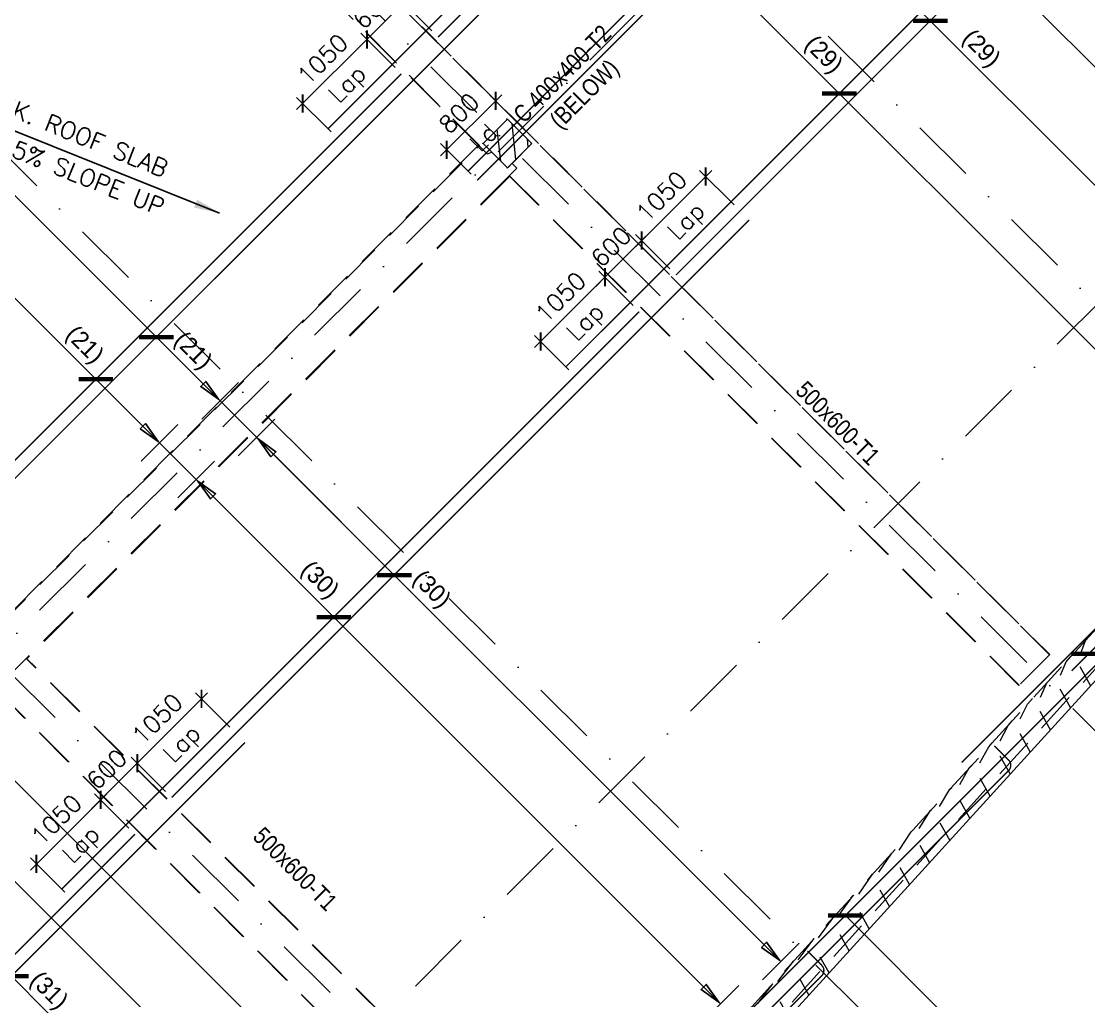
# Model space of a CAD drawing. Extents: x 660761725 to 1323371458, y 2734871439 to 5470067957.
# Drawn here: x 661314601 to 661326949, y 2735030477 to 2735041808 of the extents above; entities that cross this region are included whole.
import ezdxf

# ---------------------------------------------------------------- set-up
doc = ezdxf.new("R2010")
doc.units = 0
for name, pattern in [('AXES', [1.95, 1.2, -0.25, 0.25, -0.25]), ('Hidden', [714.375, 476.25, -238.125]), ('sbp_axis_short', [10, 5, -2.5, 0, -2.5])]:
    doc.linetypes.add(name, pattern=pattern)
doc.layers.add('A-DETL', color=5, linetype='Continuous', lineweight=9, true_color=0x0000ff)
for name, color, linetype, lineweight in [('A-FLOR-PATT', 7, 'Continuous', 15), ('A-ROOF', 7, 'Continuous', 15), ('S-ARROW', 8, 'Continuous', 13), ('S-BEAM-IDEN', 2, 'Continuous', 9), ('S-COLS-IDEN', 7, 'Continuous', 9), ('S-GRID', 7, 'Continuous', 9)]:
    doc.layers.add(name, color=color, linetype=linetype, lineweight=lineweight)
for name, color, linetype in [('S-AXIS', 20, 'AXES'), ('S-RBAR-T16', 201, 'Continuous'), ('S-RBAR-T20', 10, 'Continuous'), ('S-RDIMO', 8, 'Continuous'), ('S-TXT', 3, 'Continuous')]:
    doc.layers.add(name, color=color, linetype=linetype)
doc.styles.add('Arial Narrow_1', font='ARIALN.TTF', dxfattribs={"height": 199.9999999999998})
doc.styles.add('ROMANS', font='romans.shx')
doc.dimstyles.new('S-DIMI-100', dxfattribs={"dimscale": 100, "dimtxt": 2, "dimasz": 1.5, "dimexe": 1, "dimexo": 1, "dimgap": 1, "dimtad": 1, "dimdec": 0, "dimzin": 12, "dimdsep": 46, "dimtxsty": 'ROMANS', "dimblk": 'ARCHTICK', "dimcen": 0.09, "dimdle": 1, "dimclrd": 8, "dimclre": 8, "dimclrt": 4, "dimadec": 0, "dimazin": 3, "dimtfac": 1, "dimtdec": 0, "dimtix": 1, "dimtmove": 1, "dimatfit": 3, "dimtolj": 1, "dimtzin": 0, "dimarcsym": 0})
doc.dimstyles.new('S-DIMI-20', dxfattribs={"dimscale": 20, "dimtxt": 2, "dimasz": 1.5, "dimexe": 1, "dimexo": 1, "dimgap": 1, "dimtad": 1, "dimdec": 0, "dimzin": 12, "dimdsep": 46, "dimtxsty": 'ROMANS', "dimblk": 'ARCHTICK', "dimcen": 0.09, "dimdle": 1, "dimclrd": 8, "dimclre": 8, "dimclrt": 4, "dimadec": 0, "dimazin": 3, "dimtfac": 1, "dimtdec": 0, "dimtix": 1, "dimtmove": 1, "dimatfit": 3, "dimtolj": 1, "dimtzin": 0, "dimarcsym": 0})
pattern_1 = [(74.99999999999999, (0, 0), (-153.3407249233896, 41.08752341002518), [])]

# ---------------------------------------------------------------- blocks, each defined once
blk = doc.blocks.new('I am… All Range.')
at = {"layer": 'S-GRID', "color": 8, "linetype": 'sbp_axis_short', "lineweight": 13, "ltscale": 150}
for p, q in [((662622712.44625, 2734514326.959595), (662688816.0170653, 2734580430.53041)), ((662627061.1529542, 2734509978.252891), (662693164.7237693, 2734576081.823706)), ((662630775.1415697, 2734555973.392389), (662659394.7554803, 2734527353.778479)), ((662628300.2678357, 2734553498.518655), (662656919.881746, 2734524878.904745)), ((662625330.4193549, 2734550528.670175), (662653950.0332651, 2734521909.056264)), ((662622360.5708737, 2734547558.821693), (662650980.3147497, 2734518939.077817))]:
    blk.add_line(p, q, dxfattribs=at)
blk = doc.blocks.new('_ARCHTICK')
at = {"color": 0, "linetype": 'ByBlock', "const_width": 0.15}
blk.add_lwpolyline([(-0.5, -0.5), (0.5, 0.5)], dxfattribs=at)
blk = doc.blocks.new('*D134')
at = {"layer": 'S-RBAR-T16', "color": 8, "lineweight": -2, "transparency": 16777216}
for p, q in [((661320159.2245582, 2735040958.202337), (661319452.1175977, 2735040251.095734)), ((661320370.5437155, 2735040605.46168), (661320017.803202, 2735040958.202373)), ((661319804.8584629, 2735040039.776083), (661319452.1176337, 2735040392.51709))]:
    blk.add_line(p, q, dxfattribs=at)
at = {"layer": 'S-RBAR-T16', "color": 8, "lineweight": -2, "transparency": 16777216, "xscale": 150, "yscale": 150, "zscale": 150}
for p, rotation in [((661320088.5138623, 2735040887.491676), 44.99998551098049), ((661319522.8282939, 2735040321.806395), 224.9999855109805)]:
    blk.add_blockref('_ARCHTICK', p, dxfattribs=dict(at, rotation=rotation))
at = {"layer": 'S-RBAR-T16', "color": 4, "transparency": 16777216, "char_height": 200, "attachment_point": 5, "rotation": 44.999985510980515, "style": 'ROMANS'}
for s, insert in [('\\A1;800', (661319664.2497576, 2735040746.070428)), ('\\A1;Ld', (661319947.0923985, 2735040463.227643))]:
    blk.add_mtext(s, dxfattribs=dict(at, insert=insert))
blk = doc.blocks.new('*D159')
at = {"layer": 'S-RBAR-T16', "color": 8, "lineweight": -2, "transparency": 16777216}
for p, q in [((661316755.9003708, 2735034037.767981), (661315872.016671, 2735033153.884728)), ((661317012.2772017, 2735033639.969628), (661316614.4790146, 2735034037.768016)), ((661316269.8150816, 2735032897.507508), (661315872.0167067, 2735033295.306084))]:
    blk.add_line(p, q, dxfattribs=at)
at = {"layer": 'S-RBAR-T16', "color": 8, "lineweight": -2, "transparency": 16777216, "xscale": 150, "yscale": 150, "zscale": 150}
for p, rotation in [((661316685.1896749, 2735033967.057321), 44.99998551098074), ((661315942.7273669, 2735033224.595388), 224.9999855109808)]:
    blk.add_blockref('_ARCHTICK', p, dxfattribs=dict(at, rotation=rotation))
at = {"layer": 'S-RBAR-T16', "color": 4, "transparency": 16777216, "char_height": 200, "attachment_point": 5, "rotation": 44.999985510980764, "style": 'ROMANS'}
for s, insert in [('\\A1;1050', (661316172.5372005, 2735033737.247747)), ('\\A1;Lap', (661316478.9500614, 2735033430.83473))]:
    blk.add_mtext(s, dxfattribs=dict(at, insert=insert))
blk = doc.blocks.new('*D160')
at = {"layer": 'S-RBAR-T16', "color": 8, "lineweight": -2, "transparency": 16777216}
for p, q in [((661315589.174184, 2735032871.04179), (661314705.2904836, 2735031987.158537)), ((661315845.551014, 2735032473.243438), (661315447.7528276, 2735032871.041826)), ((661315103.0888937, 2735031730.781317), (661314705.2905192, 2735032128.579893))]:
    blk.add_line(p, q, dxfattribs=at)
at = {"layer": 'S-RBAR-T16', "color": 8, "lineweight": -2, "transparency": 16777216, "xscale": 150, "yscale": 150, "zscale": 150}
for p, rotation in [((661315518.463488, 2735032800.33113), 44.99998551098074), ((661314776.0011796, 2735032057.869197), 224.9999855109808)]:
    blk.add_blockref('_ARCHTICK', p, dxfattribs=dict(at, rotation=rotation))
at = {"layer": 'S-RBAR-T16', "color": 4, "transparency": 16777216, "char_height": 200, "attachment_point": 5, "rotation": 44.999985510980764, "style": 'ROMANS'}
for s, insert in [('\\A1;1050', (661315005.8110133, 2735032570.521556)), ('\\A1;Lap', (661315312.2238743, 2735032264.108539))]:
    blk.add_mtext(s, dxfattribs=dict(at, insert=insert))
blk = doc.blocks.new('*D161')
at = {"layer": 'S-RBAR-T16', "color": 8, "lineweight": -2, "transparency": 16777216}
for p, q in [((661316269.8150816, 2735032897.507508), (661315872.0168139, 2735033295.305977)), ((661315942.7274742, 2735033224.595281), (661316048.7935183, 2735033330.661271)), ((661315942.7274742, 2735033224.595281), (661315518.4632983, 2735032800.331319)), ((661315518.4632983, 2735032800.331319), (661315412.3972542, 2735032694.265329)), ((661315845.551014, 2735032473.243438), (661315447.752638, 2735032871.042016))]:
    blk.add_line(p, q, dxfattribs=at)
at = {"layer": 'S-RBAR-T16', "color": 8, "lineweight": -2, "transparency": 16777216, "xscale": 150, "yscale": 150, "zscale": 150}
for p, rotation in [((661315942.7274742, 2735033224.595281), 224.9999855109808), ((661315518.4632983, 2735032800.331319), 44.99998551098076)]:
    blk.add_blockref('_ARCHTICK', p, dxfattribs=dict(at, rotation=rotation))
at = {"layer": 'S-RBAR-T16', "color": 4, "transparency": 16777216, "insert": (661315589.1740657, 2735033153.884692), "char_height": 200, "attachment_point": 5, "rotation": 44.999985510980764, "style": 'ROMANS'}
blk.add_mtext('\\A1;600', dxfattribs=at)
blk = doc.blocks.new('*D162')
at = {"layer": 'S-RBAR-T16', "color": 8, "lineweight": -2, "transparency": 16777216}
for p, q in [((661322589.8182282, 2735040083.244473), (661321705.9345279, 2735039199.361219)), ((661322846.1950587, 2735039685.44612), (661322448.396872, 2735040083.244508)), ((661322103.7329383, 2735038942.983999), (661321705.9345636, 2735039340.782576))]:
    blk.add_line(p, q, dxfattribs=at)
at = {"layer": 'S-RBAR-T16', "color": 8, "lineweight": -2, "transparency": 16777216, "xscale": 150, "yscale": 150, "zscale": 150}
for p, rotation in [((661322519.1075323, 2735040012.533812), 44.99998551098074), ((661321776.6452239, 2735039270.071879), 224.9999855109808)]:
    blk.add_blockref('_ARCHTICK', p, dxfattribs=dict(at, rotation=rotation))
at = {"layer": 'S-RBAR-T16', "color": 4, "transparency": 16777216, "char_height": 200, "attachment_point": 5, "rotation": 44.999985510980764, "style": 'ROMANS'}
for s, insert in [('\\A1;1050', (661322006.4550574, 2735039782.724238)), ('\\A1;Lap', (661322312.8679184, 2735039476.311221))]:
    blk.add_mtext(s, dxfattribs=dict(at, insert=insert))
blk = doc.blocks.new('*D163')
at = {"layer": 'S-RBAR-T16', "color": 8, "lineweight": -2, "transparency": 16777216}
for p, q in [((661321423.0920402, 2735038916.518283), (661320539.2083393, 2735038032.63503)), ((661321679.4688712, 2735038518.719931), (661321281.670684, 2735038916.518319)), ((661320937.0067505, 2735037776.257809), (661320539.2083751, 2735038174.056386))]:
    blk.add_line(p, q, dxfattribs=at)
at = {"layer": 'S-RBAR-T16', "color": 8, "lineweight": -2, "transparency": 16777216, "xscale": 150, "yscale": 150, "zscale": 150}
for p, rotation in [((661321352.3813442, 2735038845.807623), 44.99998551098074), ((661320609.9190353, 2735038103.34569), 224.9999855109808)]:
    blk.add_blockref('_ARCHTICK', p, dxfattribs=dict(at, rotation=rotation))
at = {"layer": 'S-RBAR-T16', "color": 4, "transparency": 16777216, "char_height": 200, "attachment_point": 5, "rotation": 44.999985510980764, "style": 'ROMANS'}
for s, insert in [('\\A1;1050', (661320839.7288693, 2735038615.998049)), ('\\A1;Lap', (661321146.1417303, 2735038309.585032))]:
    blk.add_mtext(s, dxfattribs=dict(at, insert=insert))
blk = doc.blocks.new('*D164')
at = {"layer": 'S-RBAR-T16', "color": 8, "lineweight": -2, "transparency": 16777216}
for p, q in [((661321776.6453311, 2735039270.071772), (661321882.7113752, 2735039376.137763)), ((661321776.6453311, 2735039270.071772), (661321352.381156, 2735038845.807812)), ((661322103.7329383, 2735038942.983999), (661321705.9346708, 2735039340.782468)), ((661321679.4688712, 2735038518.719931), (661321281.6704956, 2735038916.518507)), ((661321352.381156, 2735038845.807812), (661321246.3151119, 2735038739.741821))]:
    blk.add_line(p, q, dxfattribs=at)
at = {"layer": 'S-RBAR-T16', "color": 8, "lineweight": -2, "transparency": 16777216, "xscale": 150, "yscale": 150, "zscale": 150}
for p, rotation in [((661321776.6453311, 2735039270.071772), 224.9999855109808), ((661321352.381156, 2735038845.807812), 44.99998551098076)]:
    blk.add_blockref('_ARCHTICK', p, dxfattribs=dict(at, rotation=rotation))
at = {"layer": 'S-RBAR-T16', "color": 4, "transparency": 16777216, "insert": (661321423.0919229, 2735039199.361184), "char_height": 200, "attachment_point": 5, "rotation": 44.999985510980764, "style": 'ROMANS'}
blk.add_mtext('\\A1;600', dxfattribs=at)
blk = doc.blocks.new('*D165')
at = {"layer": 'S-RBAR-T16', "color": 8, "lineweight": -2, "transparency": 16777216}
for p, q in [((661319836.8007166, 2735042836.268173), (661318952.9170167, 2735041952.38492)), ((661320093.1775473, 2735042438.469821), (661319695.3793604, 2735042836.268209)), ((661319350.7154274, 2735041696.0077), (661318952.9170525, 2735042093.806276))]:
    blk.add_line(p, q, dxfattribs=at)
at = {"layer": 'S-RBAR-T16', "color": 8, "lineweight": -2, "transparency": 16777216, "xscale": 150, "yscale": 150, "zscale": 150}
for p, rotation in [((661319766.0900207, 2735042765.557513), 44.9999855109785), ((661319023.6277127, 2735042023.09558), 224.9999855109785)]:
    blk.add_blockref('_ARCHTICK', p, dxfattribs=dict(at, rotation=rotation))
at = {"layer": 'S-RBAR-T16', "color": 4, "transparency": 16777216, "char_height": 200, "attachment_point": 5, "rotation": 44.99998551097846, "style": 'ROMANS'}
for s, insert in [('\\A1;1050', (661319253.437546, 2735042535.747939)), ('\\A1;Lap', (661319559.850407, 2735042229.334922))]:
    blk.add_mtext(s, dxfattribs=dict(at, insert=insert))
blk = doc.blocks.new('*D166')
at = {"layer": 'S-RBAR-T16', "color": 8, "lineweight": -2, "transparency": 16777216}
for p, q in [((661318670.0745288, 2735041669.541984), (661317786.1908284, 2735040785.658731)), ((661318926.4513597, 2735041271.743631), (661318528.6531726, 2735041669.542019)), ((661318183.9892396, 2735040529.28151), (661317786.1908642, 2735040927.080087))]:
    blk.add_line(p, q, dxfattribs=at)
at = {"layer": 'S-RBAR-T16', "color": 8, "lineweight": -2, "transparency": 16777216, "xscale": 150, "yscale": 150, "zscale": 150}
for p, rotation in [((661318599.3638328, 2735041598.831324), 44.9999855109785), ((661317856.9015244, 2735040856.36939), 224.9999855109785)]:
    blk.add_blockref('_ARCHTICK', p, dxfattribs=dict(at, rotation=rotation))
at = {"layer": 'S-RBAR-T16', "color": 4, "transparency": 16777216, "char_height": 200, "attachment_point": 5, "rotation": 44.99998551097846, "style": 'ROMANS'}
for s, insert in [('\\A1;1050', (661318086.7113577, 2735041369.021749)), ('\\A1;Lap', (661318393.1242187, 2735041062.608733))]:
    blk.add_mtext(s, dxfattribs=dict(at, insert=insert))
blk = doc.blocks.new('*D167')
at = {"layer": 'S-RBAR-T16', "color": 8, "lineweight": -2, "transparency": 16777216}
for p, q in [((661319350.7154274, 2735041696.0077), (661318952.9171591, 2735042093.80617)), ((661319023.6278193, 2735042023.095474), (661319129.6938634, 2735042129.161464)), ((661319023.6278193, 2735042023.095474), (661318599.3636436, 2735041598.831512)), ((661318599.3636436, 2735041598.831512), (661318493.2975996, 2735041492.765522)), ((661318926.4513597, 2735041271.743631), (661318528.6529834, 2735041669.542209))]:
    blk.add_line(p, q, dxfattribs=at)
at = {"layer": 'S-RBAR-T16', "color": 8, "lineweight": -2, "transparency": 16777216, "xscale": 150, "yscale": 150, "zscale": 150}
for p, rotation in [((661319023.6278193, 2735042023.095474), 224.9999855109785), ((661318599.3636436, 2735041598.831512), 44.99998551097846)]:
    blk.add_blockref('_ARCHTICK', p, dxfattribs=dict(at, rotation=rotation))
at = {"layer": 'S-RBAR-T16', "color": 4, "transparency": 16777216, "insert": (661318670.0744107, 2735041952.384885), "char_height": 200, "attachment_point": 5, "rotation": 44.99998551097846, "style": 'ROMANS'}
blk.add_mtext('\\A1;600', dxfattribs=at)
blk = doc.blocks.new('cadf_04')
at = {"color": 8, "const_width": 0.5000000000000002}
blk.add_lwpolyline([(1.414213560521603, 1.414213564246893), (-1.414213556796312, -1.414213556796312)], dxfattribs=at)
blk = doc.blocks.new('CADF_02')
at = {"color": 0}
blk.add_lwpolyline([(0, 0), (2.5, -0.4166666679084301), (2.5, 0.4166666679084301)], close=True, dxfattribs=at)
blk = doc.blocks.new('cadf_03')
at = {"color": 8}
blk.add_lwpolyline([(-3.725290298461914e-09, 2.99999999627471), (3.725290298461914e-09, -3.000000007450581)], dxfattribs=at)
blk.add_blockref('CADF_02', (0.2513523101806641, 0), dxfattribs=at)
blk = doc.blocks.new('I am… Atomic.')
at = {"layer": 'A-FLOR-PATT', "transparency": 33554600}
h = blk.add_hatch(dxfattribs=at)
h.set_pattern_fill('ANSI31', color=8, scale=50, angle=30, style=0)
h.set_pattern_definition(pattern_1)
edge = h.paths.add_edge_path()
edge.add_line((662389967.6433319, 2734579123.010657), (662390007.8012236, 2734579503.468677))
edge.add_line((662342114.705975, 2734544592.546931), (662390007.8012234, 2734579503.468677))
edge.add_line((662363195.8073889, 2734559608.047176), (662389967.7690635, 2734579123.040917))
edge.add_line((662362417.6524743, 2734559040.823584), (662363719.8899552, 2734559990.06879))
edge.add_line((662346720.4841449, 2734547598.623516), (662362783.6519626, 2734559307.613063))
edge.add_line((662345821.5310795, 2734546943.346041), (662347578.010761, 2734548223.703842))
edge.add_line((662342292.6126368, 2734544370.997322), (662346307.4227723, 2734547297.529027))
edge.add_line((662325865.2845687, 2734528370.671522), (662342114.6925843, 2734544592.5523))
edge.add_line((662340490.7204528, 2734542572.157625), (662342149.9785906, 2734544228.604904))
edge.add_line((662339422.0417168, 2734541505.28928), (662341320.3495216, 2734543400.381265))
edge.add_line((662336597.6306283, 2734538685.662872), (662340136.8031961, 2734542218.839921))
edge.add_line((662332705.8949801, 2734534800.520002), (662336243.7133716, 2734538332.345168))
edge.add_line((662332253.0745114, 2734534348.466631), (662332782.9359009, 2734534877.430412))
edge.add_line((662326312.3910785, 2734528417.846987), (662332351.9776915, 2734534447.202265))
edge.add_line((662325865.2845687, 2734528370.671522), (662326312.3910785, 2734528417.846987))
h = blk.add_hatch(dxfattribs=at)
h.set_pattern_fill('ANSI31', color=8, scale=50, angle=30, style=0)
h.set_pattern_definition(pattern_1)
edge = h.paths.add_edge_path()
edge.add_line((662389967.6433319, 2734579123.010657), (662390007.8012236, 2734579503.468677))
edge.add_line((662390178.8400514, 2734578972.951882), (662393574.2351673, 2734576558.543434))
edge.add_line((662390389.9110394, 2734578822.862847), (662389967.7690635, 2734579123.040917))
edge.add_line((662401600.1085552, 2734571260.373601), (662390007.8012234, 2734579503.468677))
edge.add_line((662401045.2346829, 2734570742.112331), (662400996.5411683, 2734571280.666277))
edge.add_line((662400996.5411683, 2734571280.666277), (662391834.41239, 2734577795.702194))
edge.add_line((662401631.7932035, 2734570909.939), (662401600.1085552, 2734571260.373601))
edge.add_line((662398386.0115408, 2734568087.393885), (662401045.2346829, 2734570742.112331))
edge.add_line((662378065.801715, 2734545768.423274), (662383150.2610395, 2734551353.010825))
edge.add_line((662383150.2610395, 2734551353.010825), (662388234.7203641, 2734556937.598375))
edge.add_line((662388234.7203641, 2734556937.598375), (662393319.1796887, 2734562522.185926))
edge.add_line((662393319.1796887, 2734562522.185926), (662398403.6390133, 2734568106.773477))
edge.add_line((662377177.0145457, 2734544792.211362), (662378389.7704264, 2734546124.258873))
edge.add_line((662345219.5168241, 2734509691.243385), (662350637.7770958, 2734515642.46591))
edge.add_line((662350637.7770958, 2734515642.46591), (662356056.0373675, 2734521593.688435))
edge.add_line((662356056.0373675, 2734521593.688435), (662361474.2976393, 2734527544.91096))
edge.add_line((662361474.2976393, 2734527544.91096), (662366892.5579109, 2734533496.133485))
edge.add_line((662366892.5579109, 2734533496.133485), (662372310.8181826, 2734539447.35601))
edge.add_line((662372310.8181826, 2734539447.35601), (662377729.0784543, 2734545398.578536))
edge.add_line((662345267.5598451, 2734509156.384884), (662400082.3408674, 2734569362.972085))
edge.add_line((662401418.6805061, 2734570690.601139), (662400941.3227103, 2734570214.051982))
edge.add_line((662400082.3408674, 2734569362.972085), (662401631.7932035, 2734570909.939))
h = blk.add_hatch(dxfattribs=at)
h.set_pattern_fill('ANSI31', color=8, scale=50, angle=30, style=0)
h.set_pattern_definition(pattern_1)
edge = h.paths.add_edge_path()
edge.add_line((662345468.2720397, 2734510142.524049), (662345661.1307589, 2734509588.669044))
edge.add_line((662345219.5168241, 2734509691.243385), (662350637.7770958, 2734515642.46591))
edge.add_line((662350637.7770958, 2734515642.46591), (662356056.0373675, 2734521593.688435))
edge.add_line((662356056.0373675, 2734521593.688435), (662361474.2976393, 2734527544.91096))
edge.add_line((662361474.2976393, 2734527544.91096), (662366892.5579109, 2734533496.133485))
edge.add_line((662366892.5579109, 2734533496.133485), (662372310.8181826, 2734539447.35601))
edge.add_line((662372310.8181826, 2734539447.35601), (662377729.0784543, 2734545398.578536))
edge.add_line((662345267.5598451, 2734509156.384884), (662400082.3408674, 2734569362.972085))
h = blk.add_hatch(dxfattribs=at)
h.set_pattern_fill('ANSI31', color=8, scale=50, angle=30, style=0)
h.set_pattern_definition(pattern_1)
edge = h.paths.add_edge_path()
edge.add_line((662357706.9899211, 2734536596.595578), (662357886.9441632, 2734536416.335824))
edge.add_line((662357939.1635076, 2734536467.841231), (662358170.2453629, 2734536698.922924))
edge.add_line((662357886.9441632, 2734536416.335824), (662357938.8505493, 2734536468.154367))
edge.add_line((662357604.3309788, 2734536699.25454), (662357706.9899211, 2734536596.595578))
edge.add_line((662357887.1224893, 2734536982.045852), (662357604.3309788, 2734536699.25454))
edge.add_line((662358170.2453629, 2734536698.922924), (662357887.1224893, 2734536982.045852))
at = {"layer": 'A-DETL', "color": 8, "linetype": 'Hidden', "lineweight": 9}
for p, q in [((662399013.4511831, 2734568320.204953), (662345232.817815, 2734509249.488402)), ((662364156.989607, 2734530781.92594), (662352854.1594731, 2734542085.231205)), ((662352856.9098378, 2734542087.986068), (662364159.7371086, 2734530784.677935)), ((662357614.692152, 2734536617.505022), (662353204.5516435, 2734541027.830918)), ((662353213.3081869, 2734541024.322538), (662357561.5727153, 2734536675.873019)), ((662357887.1224893, 2734536982.045852), (662357604.3309788, 2734536699.25454)), ((662357875.3031129, 2734536986.781381), (662357887.1224893, 2734536982.045852)), ((662358170.2453629, 2734536698.922924), (662357887.1224893, 2734536982.045852)), ((662357553.111309, 2734536679.26315), (662351963.4553444, 2734531094.343599)), ((662351971.9167507, 2734531090.953468), (662357561.5727153, 2734536675.873019)), ((662357656.0126348, 2734536576.182803), (662357553.111309, 2734536679.26315)), ((662357553.111309, 2734536679.26315), (662357561.5727153, 2734536675.873019)), ((662357592.1692039, 2734536704.127254), (662357604.3309788, 2734536699.25454)), ((662357604.3309788, 2734536699.25454), (662357706.9899211, 2734536596.595578)), ((662357939.1635076, 2734536467.841231), (662358170.2453629, 2734536698.922924)), ((662358170.2453629, 2734536698.922924), (662358158.4257063, 2734536703.658565)), ((662357706.9899211, 2734536596.595578), (662357656.0126348, 2734536576.182803)), ((662357706.9899211, 2734536596.595578), (662357886.9441632, 2734536416.335824)), ((662350497.8719653, 2734528923.893819), (662357993.6440659, 2734536413.314352)), ((662357875.2917974, 2734536421.004438), (662357886.8274515, 2734536416.382585)), ((662357886.9441632, 2734536416.335824), (662357938.8505493, 2734536468.154367)), ((662357906.7160728, 2734536325.468826), (662357994.0656902, 2734536412.892488)), ((662357938.8505493, 2734536468.154367), (662357939.1635076, 2734536467.841231)), ((662357994.0656902, 2734536412.892488), (662357939.1635076, 2734536467.841231)), ((662357994.0656902, 2734536412.892488), (662357993.6440659, 2734536413.314352)), ((662357915.4686385, 2734536321.962039), (662352325.820084, 2734530737.049892)), ((662357906.7160728, 2734536325.468826), (662357915.4686385, 2734536321.962039)), ((662363803.4928061, 2734530428.444213), (662357906.7160728, 2734536325.468826)), ((662357915.4686385, 2734536321.962039), (662363806.1121893, 2734530431.06788)), ((662352316.6565512, 2734530740.721336), (662351963.3170251, 2734530387.082322)), ((662352325.820084, 2734530737.049892), (662352316.6565512, 2734530740.721336)), ((662358491.0865248, 2734524566.285238), (662352316.6565512, 2734530740.721336)), ((662358493.8343017, 2734524569.031452), (662352325.820084, 2734530737.049892)), ((662364159.7371086, 2734530784.677935), (662363806.1121893, 2734530431.06788)), ((662364156.989607, 2734530781.92594), (662364159.7371086, 2734530784.677935)), ((662351963.3170251, 2734530387.082322), (662358137.5971158, 2734524212.796107)), ((662351972.0527202, 2734530383.582294), (662358140.2166456, 2734524215.414147)), ((662363806.1121893, 2734530431.06788), (662363803.4928061, 2734530428.444213)), ((662363804.2896813, 2734530429.241055), (662363806.0797445, 2734530431.031041))]:
    blk.add_line(p, q, dxfattribs=at)
at = {"layer": 'A-DETL', "color": 8, "linetype": 'Hidden', "lineweight": 9, "flags": 128}
blk.add_lwpolyline([(662345219.5168241, 2734509691.243385), (662350637.7770958, 2734515642.46591), (662356056.0373675, 2734521593.688435), (662361474.2976393, 2734527544.91096), (662366892.5579109, 2734533496.133485), (662372310.8181826, 2734539447.35601), (662377729.0784543, 2734545398.578536)], dxfattribs=at)
at = {"layer": 'A-ROOF', "color": 8, "lineweight": 13}
blk.add_line((662345267.5598451, 2734509156.384884), (662400082.3408674, 2734569362.972085), dxfattribs=at)
at = {"layer": 'S-BEAM-IDEN', "color": 8, "char_height": 199.9999999999998, "width": 1539.239999999998, "attachment_point": 1, "style": 'Arial Narrow_1'}
for insert, rotation in [((662361347.7209812, 2734533966.641987), 314.9987998853191), ((662355069.4484113, 2734528807.760153), 314.9999999999996)]:
    blk.add_mtext('500x600-T1', dxfattribs=dict(at, insert=insert, rotation=rotation))
at = {"layer": 'S-COLS-IDEN', "color": 8, "char_height": 199.9999999999998, "attachment_point": 1, "rotation": 44.99999999999995, "style": 'Arial Narrow_1'}
for s, insert, width in [('C 400x400-T2', (662357935.0523623, 2734537062.748274), 1819.830624999998), ('(BELOW)', (662358356.001868, 2734536997.26724), 1218.564999999999)]:
    blk.add_mtext(s, dxfattribs=dict(at, insert=insert, width=width))
at = {"layer": 'S-TXT', "char_height": 200, "attachment_point": 1, "rotation": 338.1823885034527, "style": 'ROMANS'}
for s, insert in [('400 THK. ROOF SLAB', (662351307.030367, 2734537559.136717)), ('5% SLOPE UP', (662352206.8526268, 2734536739.285309))]:
    blk.add_mtext(s, dxfattribs=dict(at, insert=insert))
at = {"layer": 'S-ARROW'}
blk.add_leader([(662354556.6160692, 2734535892.459906), (662351198.4275788, 2734537236.836976)], dimstyle='S-DIMI-20', override={"dimasz": 15, "dimgap": 1, "dimtad": 0}, dxfattribs=at)

msp = doc.modelspace()

# ---------------------------------------------------------------- linework, layer by layer
at = {"layer": 'S-RBAR-T20', "const_width": 16}
for points in [[(661319421.4261104, 2735041625.297069), (661325459.8800213, 2735047663.75064)], [(661318148.920408, 2735040564.350403), (661324187.3743031, 2735046602.803959)], [(661319875.5689354, 2735039969.065576), (661326515.0676416, 2735046608.563909)], [(661319769.7894496, 2735040074.845061), (661325242.5619618, 2735045547.617266)], [(661322174.444122, 2735038872.273866), (661328212.9009727, 2735044910.730377)], [(661320901.9384415, 2735037811.327223), (661326940.395293, 2735043849.783735)], [(661313587.5064211, 2735035579.818741), (661320269.665876, 2735042261.977821)], [(661312315.000741, 2735034518.872098), (661318997.1601963, 2735041201.031178)], [(661316340.5262876, 2735032826.797398), (661323022.6857429, 2735039508.956477)], [(661315068.0206075, 2735031765.850755), (661321750.180063, 2735038448.009834)], [(661312557.2186085, 2735028831.930969), (661317188.7679107, 2735033463.480011)], [(661311284.7129285, 2735027770.984326), (661315916.2622308, 2735032402.533368)]]:
    msp.add_lwpolyline(points, dxfattribs=at)
for points in [[(661325481.13451, 2735033232.130912), (661332480.9042549, 2735040231.900263, 0.4142135623730951), (661332480.9042584, 2735040354.58329), (661332317.2090431, 2735040518.278514)], [(661326753.6401905, 2735034293.077555), (661330330.1311438, 2735037869.568307, 0.4142135623730951), (661330330.1311473, 2735037992.251334), (661330166.435932, 2735038155.946558)], [(661319753.2826926, 2735027080.588422), (661327978.5140232, 2735035305.819291, 0.4142135623730951), (661327978.5140266, 2735035428.502317), (661327814.8188114, 2735035592.197542)], [(661321025.7883726, 2735028141.535065), (661326022.7589912, 2735033138.505403, 0.4142135623730951), (661326022.7589947, 2735033261.18843), (661325859.0637795, 2735033424.883654)], [(661316076.3275614, 2735022979.369441), (661323860.3340129, 2735030763.375454, 0.4142135623730951), (661323860.3340163, 2735030886.058481), (661323696.6388011, 2735031049.753706)]]:
    msp.add_lwpolyline(points, format="xyb", dxfattribs=at)
at = {"layer": 'S-RDIMO'}
for p, q in [((661323997.4887736, 2735044302.544149), (661334665.9661468, 2735033634.066148)), ((661323630.7571615, 2735043301.13566), (661329484.0956081, 2735037447.796876)), ((661322577.4256175, 2735042459.363142), (661328430.7640637, 2735036606.024356)), ((661316900.0766134, 2735037416.691354), (661312668.8973029, 2735041647.870906)), ((661316200.9533163, 2735036929.127061), (661311969.7740065, 2735041160.306614)), ((661319702.5864791, 2735034614.181324), (661316900.0766134, 2735037416.691354)), ((661316624.0712423, 2735036506.009101), (661316200.9533163, 2735036929.127061)), ((661323388.6650153, 2735030928.102571), (661317323.1945416, 2735036993.573396)), ((661322689.5417192, 2735030440.538279), (661316624.0712423, 2735036506.009101)), ((661312787.0964445, 2735032457.475553), (661319064.4124184, 2735026180.159221)), ((661324135.1366925, 2735031462.442176), (661328314.7391241, 2735027282.839499))]:
    msp.add_line(p, q, dxfattribs=at)
for points in [[(661313512.528344, 2735034029.143272), (661324286.7851931, 2735023254.885805)], [(661312825.2819779, 2735033553.455908), (661323705.3183014, 2735022673.418946)]]:
    msp.add_lwpolyline(points, dxfattribs=at)

# ---------------------------------------------------------------- block references
at = {"layer": 'S-AXIS'}
for name, p in [('I am… All Range.', (-1324871.764261603, 503695.4297404289)), ('I am… Atomic.', (-1037661.144730687, 503695.4297404289))]:
    msp.add_blockref(name, p, dxfattribs=at)
at = {"layer": 'S-RDIMO'}
for name, p, xscale, yscale, zscale, rotation in [('cadf_04', (661325117.0315851, 2735041814.861164), 99.99999999999956, 99.99999999999956, 99.99999999999956, 314.999998335271), ('cadf_04', (661324063.700043, 2735040973.088647), 100.0000000000002, 100.0000000000002, 100.0000000000002, 314.9999983775324), ('cadf_04', (661316162.2279161, 2735038154.540093), 100.0000000000002, 100.0000000000002, 100.0000000000002, 314.9999983175713), ('cadf_04', (661315463.104623, 2735037666.975804), 100.0000000000002, 100.0000000000002, 100.0000000000002, 314.9999983175713), ('cadf_03', (661316900.0766134, 2735037416.691354), 100, 100, 100, 134.9999983218829), ('cadf_03', (661316200.9533163, 2735036929.127061), 99.99999999999996, 99.99999999999996, 99.99999999999996, 134.9999983191772), ('cadf_03', (661317323.1945416, 2735036993.573396), 99.99999999999996, 99.99999999999996, 99.99999999999996, 314.9999983225939), ('cadf_03', (661316624.0712423, 2735036506.009101), 100, 100, 100, 314.999998343718), ('cadf_04', (661318915.2484399, 2735035401.519407), 99.99999999999996, 99.99999999999996, 99.99999999999996, 134.9999983285686), ('cadf_04', (661318216.1251504, 2735034913.955121), 100.0000000000002, 100.0000000000002, 100.0000000000002, 314.9999983175713), ('cadf_04', (661326950.2700212, 2735034489.707378), 100, 100, 100, 314.9999983202715), ('cadf_04', (661324135.1366925, 2735031462.442176), 100, 100, 100, 314.9999983151688), ('cadf_03', (661323388.6650153, 2735030928.102571), 100, 100, 100, 134.9999983225939), ('cadf_04', (661314484.9298247, 2735030759.642076), 100, 100, 100, 314.9999983175708), ('cadf_03', (661322689.5417192, 2735030440.538279), 100, 100, 100, 134.9999983437181)]:
    msp.add_blockref(name, p, dxfattribs=dict(at, xscale=xscale, yscale=yscale, zscale=zscale, rotation=rotation))

# ---------------------------------------------------------------- texts
for s, rotation, p in [('(29)', 314.9999983092429, (661325475.6630765, 2735041597.650998)), ('(29)', 314.9999983212345, (661323651.2008188, 2735041527.00924)), ('(21)', 314.9999983191772, (661315101.6241561, 2735038169.877644)), ('(21)', 314.9999983218829, (661316356.2496268, 2735038101.939727)), ('(30)', 314.9999983437181, (661317823.4766666, 2735035448.024973)), ('(30)', 314.9999983225939, (661319117.0528812, 2735035341.136313)), ('(31)', 314.9999983175708, (661314688.5362071, 2735030697.457042))]:
    msp.add_text(s, height=200, rotation=rotation, dxfattribs=at).set_placement(p)

# ---------------------------------------------------------------- dimensions: what is measured, and where the dimension line sits
at = {"layer": 'S-RBAR-T16'}
for base, p1, p2, angle, text, picture, middle in [((661319023.6277127, 2735042023.09558), (661320163.8882076, 2735042367.759124), (661319421.4260875, 2735041625.297004), 44.99998551097846, '<>\\XLap', '*D165', (661319394.8588665, 2735042394.326547)), ((661317856.9015244, 2735040856.36939), (661318997.1620198, 2735041201.032935), (661318254.6998998, 2735040458.570814), 44.99998551097846, '<>\\XLap', '*D166', (661318228.1326782, 2735041227.600357)), ((661319522.8282939, 2735040321.806395), (661320441.2543757, 2735040534.750985), (661319875.569123, 2735039969.065387), 44.99998551098052, '<>\\XLd', '*D134', (661319805.6710781, 2735040604.649035)), ((661321776.6452239, 2735039270.071879), (661322916.9057188, 2735039614.735424), (661322174.4435987, 2735038872.273304), 44.99998551098076, '<>\\XLap', '*D162', (661322147.8763778, 2735039641.302845)), ((661320609.9190353, 2735038103.34569), (661321750.1795311, 2735038448.009234), (661321007.717411, 2735037705.547113), 44.99998551098076, '<>\\XLap', '*D163', (661320981.1501898, 2735038474.576656)), ((661315942.7273669, 2735033224.595388), (661317082.9878616, 2735033569.258932), (661316340.5257416, 2735032826.796812), 44.99998551098076, '<>\\XLap', '*D159', (661316313.9585209, 2735033595.826355)), ((661314776.0011796, 2735032057.869197), (661315916.2616739, 2735032402.532743), (661315173.7995539, 2735031660.070621), 44.99998551098076, '<>\\XLap', '*D160', (661315147.2323338, 2735032429.100163))]:
    dim = msp.add_linear_dim(base=base, p1=p1, p2=p2, angle=angle, text=text, dimstyle='S-DIMI-100', dxfattribs=at)
    dim.commit()
    dim.dimension.update_dxf_attribs({"geometry": picture, "text_midpoint": middle})
for base, p1, p2, angle, picture, middle in [((661318599.3636436, 2735041598.831512), (661319421.4260875, 2735041625.297004), (661318997.1620198, 2735041201.032935), 44.99998551097846, '*D167', (661318670.0744107, 2735041952.384885)), ((661321352.381156, 2735038845.807812), (661322174.4435987, 2735038872.273304), (661321750.1795311, 2735038448.009234), 44.99998551098076, '*D164', (661321423.0919229, 2735039199.361184)), ((661315518.4632983, 2735032800.331319), (661316340.5257416, 2735032826.796812), (661315916.2616739, 2735032402.532743), 44.99998551098076, '*D161', (661315589.1740657, 2735033153.884692))]:
    dim = msp.add_linear_dim(base=base, p1=p1, p2=p2, angle=angle, dimstyle='S-DIMI-100', dxfattribs=at)
    dim.commit()
    dim.dimension.update_dxf_attribs({"geometry": picture, "text_midpoint": middle})

doc.saveas('drawing.dxf')
